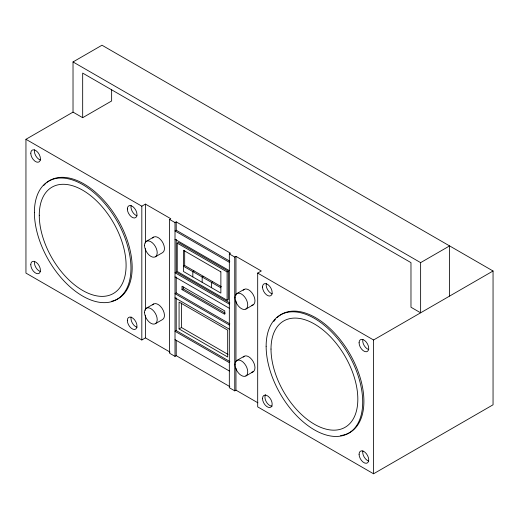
<?xml version="1.0" encoding="UTF-8"?>
<svg xmlns="http://www.w3.org/2000/svg" width="519" height="519" viewBox="0 0 519 519"><rect width="100%" height="100%" fill="white"/><g stroke="black" fill="none" stroke-linecap="round" stroke-linejoin="round"><path stroke-width="0.78" d="M170.102 352.135L145.443 337.895L141.817 339.984L25.95 273.091L25.95 139.293L73.023 112.117L73.023 61.943L101.99 45.218L493.05 270.996L493.05 404.794L373.557 473.782L257.69 406.883L257.69 273.085L261.31 270.996L235.963 256.367L234.757 257.061L229.327 253.927L229.327 387.719L234.757 390.859L235.963 390.158L257.885 402.815M73.023 112.117L82.677 117.69L111.643 100.965L111.643 89.618M25.95 139.293L141.817 206.192L145.443 204.103L170.79 218.733L169.583 219.433L169.583 353.225L175.013 356.365L176.22 355.664L229.839 386.623M169.583 219.433L175.013 222.567L176.22 221.873L230.533 253.227L229.327 253.927M146.39 241.29L153.63 237.105M229.839 261.187L176.22 230.235L175.013 230.929L229.327 262.29M177.239 243.145L178.445 242.444L228.308 271.236L228.308 299.547L227.101 300.248L177.239 271.456L177.239 243.145L227.101 271.93L228.308 271.236M155.35 256.808L162.596 252.63A8.959 5.177 60 0 0 161.973 241.29A8.959 5.177 60 0 0 152.625 238.039M221.405 286.715L184.673 265.507L183.467 266.208L220.867 287.798M229.839 302.999L176.22 272.04L175.013 272.741L229.327 304.095M194.028 270.912L192.821 271.606L192.821 276.912M146.39 308.182L153.63 304.004M203.377 276.309L202.17 277.003L202.17 282.31M229.839 323.908L176.22 292.95L175.013 293.644L229.327 325.004M182 289.608L224.746 314.287L224.746 310.92L182 286.241L182 289.608L183.207 288.914L225.252 313.184M212.725 281.707L211.518 282.401L211.518 287.708M155.35 323.707L162.596 319.522A8.959 5.177 60 0 0 161.973 308.189A8.959 5.177 60 0 0 152.625 304.938M236.917 293.546L244.157 289.368M229.839 361.535L176.22 330.577L175.013 331.278L229.327 362.632M179.068 328.929L227.679 356.994L227.679 330.136L179.068 302.071L179.068 328.929L181.488 327.541L228.01 354.399M245.876 309.071L253.116 304.893M236.917 360.446L244.157 356.268M73.023 61.943L420.63 262.633L449.597 245.909L449.597 296.083M245.876 375.97L253.116 371.786M257.69 273.085L373.557 339.984L493.05 270.996M175.013 239.291L229.327 270.652M175.013 276.919L229.327 308.28M175.013 297.828L229.327 329.182M175.013 339.64L229.327 370.994M420.63 262.633L420.63 312.808L410.977 307.235L410.977 262.633L82.677 73.095L82.677 117.69M373.557 339.984L373.557 473.782M235.963 256.367L235.963 295.285M235.963 300.962L235.963 361.775M235.963 368.263L235.963 390.158M234.757 257.061L234.757 390.859M227.101 271.93L227.101 300.248M184.673 250.379L184.673 265.507M183.207 286.89L183.207 288.914M181.488 303.044L181.488 327.541M176.22 221.873L176.22 230.235M176.22 239.389L176.22 272.04M176.22 277.023L176.22 292.95M176.22 297.925L176.22 330.577M176.22 340.535L176.22 355.664M175.013 222.567L175.013 356.365M145.443 204.103L145.443 243.022M145.443 248.698L145.443 310.323M145.443 315.189L145.443 337.895M141.817 206.192L141.817 339.984M43.602 185.659A68.274 39.418 60 0 1 45.88 183.317M47.119 182.286A68.274 39.418 60 0 1 119.707 222.943A68.274 39.418 60 0 1 111.3 301.357M272.17 406.137A6.825 3.944 60 0 1 266.344 401.888A6.825 3.944 60 0 1 265.579 394.712M368.775 461.073A6.825 3.944 60 0 1 362.859 450.829M137.035 215.781A6.825 3.944 60 0 1 131.119 205.537M137.035 327.275A6.825 3.944 60 0 1 131.119 317.038M40.476 160.034A6.825 3.944 60 0 1 34.565 149.79M40.476 271.528A6.825 3.944 60 0 1 34.565 261.291M272.216 293.825A6.825 3.944 60 0 1 266.305 283.588M243.152 357.202A8.959 5.177 60 0 1 253.116 361.438A8.959 5.177 60 0 1 251.806 372.194M243.152 290.303A8.959 5.177 60 0 1 253.116 294.545A8.959 5.177 60 0 1 251.806 305.295M273.811 321.423A68.274 39.418 60 0 1 275.342 319.451M277.029 317.66A68.274 39.418 60 0 1 351.441 356.728A68.274 39.418 60 0 1 340.594 435.564M368.775 349.572A6.825 3.944 60 0 1 362.859 339.335M220.867 271.872L183.467 250.281L183.467 271.515L220.867 293.105L220.867 271.872M127.337 320.476A6.825 3.944 60 0 0 134.577 329.481A6.825 3.944 60 0 0 134.577 319.827A6.825 3.944 60 0 0 127.337 320.476M127.337 208.975A6.825 3.944 60 0 0 134.577 217.986A6.825 3.944 60 0 0 134.577 208.333A6.825 3.944 60 0 0 127.337 208.975M30.777 153.228A6.825 3.944 60 0 0 38.017 162.239A6.825 3.944 60 0 0 38.017 152.586A6.825 3.944 60 0 0 30.777 153.228M30.777 264.729A6.825 3.944 60 0 0 38.017 273.734A6.825 3.944 60 0 0 38.017 264.08A6.825 3.944 60 0 0 30.777 264.729M39.269 215.275A61.391 35.441 60 0 0 104.384 296.278A61.391 35.441 60 0 0 104.384 209.455A61.391 35.441 60 0 0 39.269 215.275M271.009 349.066A61.391 35.441 60 0 0 336.124 430.069A61.391 35.441 60 0 0 336.124 343.254A61.391 35.441 60 0 0 271.009 349.066M34.397 212.466A68.274 39.418 60 0 0 106.817 302.551A68.274 39.418 60 0 0 106.817 205.998A68.274 39.418 60 0 0 34.397 212.466M262.517 398.521A6.825 3.944 60 0 0 269.757 407.532A6.825 3.944 60 0 0 269.757 397.872A6.825 3.944 60 0 0 262.517 398.521M359.077 454.268A6.825 3.944 60 0 0 366.317 463.279A6.825 3.944 60 0 0 366.317 453.619A6.825 3.944 60 0 0 359.077 454.268M359.077 342.774A6.825 3.944 60 0 0 366.317 351.778A6.825 3.944 60 0 0 366.317 342.125A6.825 3.944 60 0 0 359.077 342.774M262.517 287.026A6.825 3.944 60 0 0 269.757 296.031A6.825 3.944 60 0 0 269.757 286.378A6.825 3.944 60 0 0 262.517 287.026M266.137 346.257A68.274 39.418 60 0 0 338.557 436.349A68.274 39.418 60 0 0 338.557 339.789A68.274 39.418 60 0 0 266.137 346.257M144.535 245.39A8.959 5.177 60 0 0 154.039 257.21A8.959 5.177 60 0 0 154.039 244.54A8.959 5.177 60 0 0 144.535 245.39M144.535 312.289A8.959 5.177 60 0 0 154.039 324.109A8.959 5.177 60 0 0 154.039 311.439A8.959 5.177 60 0 0 144.535 312.289M235.062 364.552A8.959 5.177 60 0 0 244.566 376.372A8.959 5.177 60 0 0 244.566 363.702A8.959 5.177 60 0 0 235.062 364.552M235.062 297.653A8.959 5.177 60 0 0 244.566 309.473A8.959 5.177 60 0 0 244.566 296.803A8.959 5.177 60 0 0 235.062 297.653"/></g></svg>
